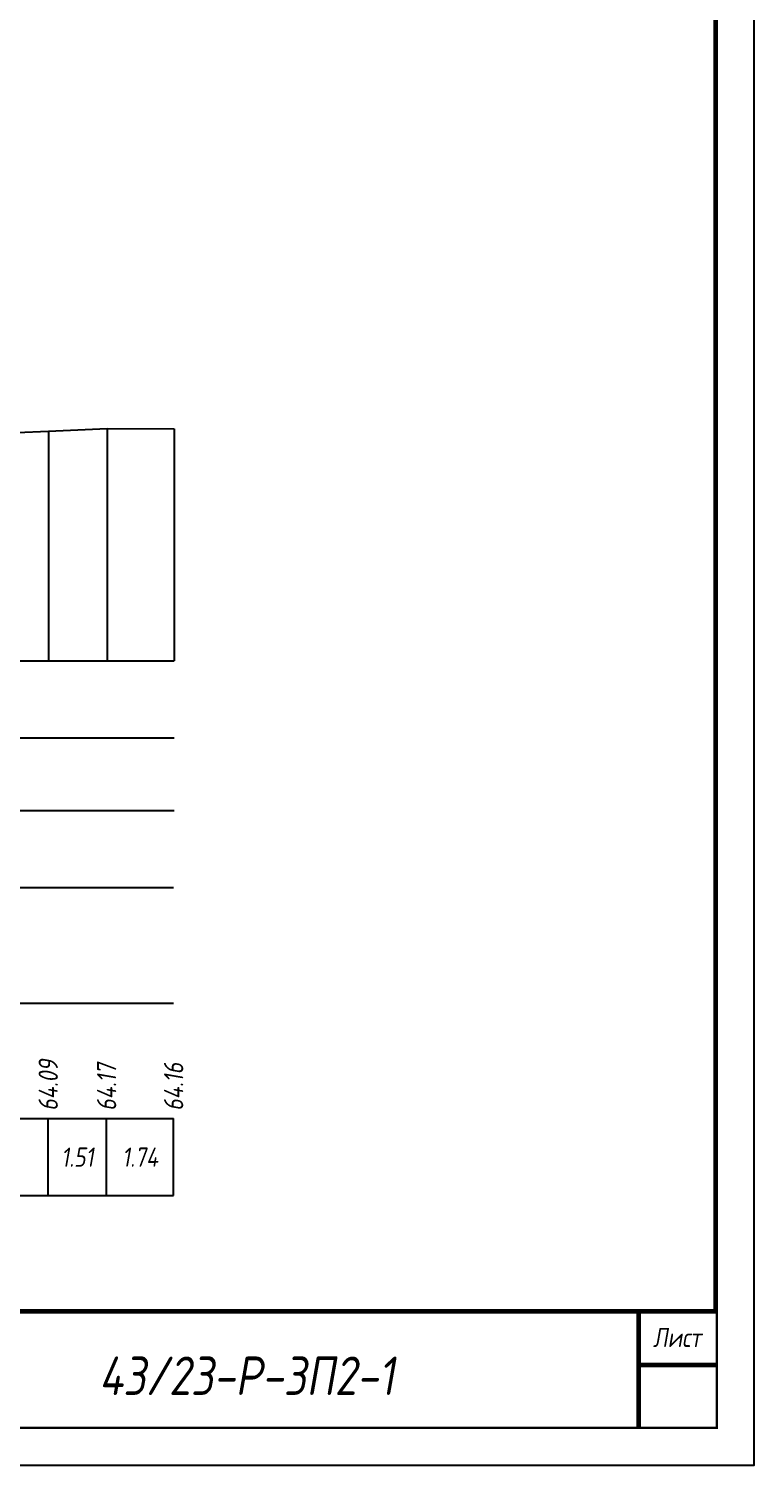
# Model space of a CAD drawing. Extents: x -717 to 1451, y -133302 to 233.
# Drawn here: x 295.9 to 389.9, y -132381.4 to -132194.9 of the extents above; entities that cross this region are included whole.
import ezdxf
from ezdxf.enums import TextEntityAlignment as Align

# ---------------------------------------------------------------- set-up
doc = ezdxf.new("R2010")
doc.units = 0
for name, color, linetype in [('Зарамочное оформление', 7, 'Continuous'), ('Код_510', 7, 'Continuous'), ('Таблица', 7, 'Continuous'), ('Черный поперечник', 3, 'Continuous')]:
    doc.layers.add(name, color=color, linetype=linetype)
doc.layers.add('Контур_2570', color=7, linetype='Continuous', true_color=0x80ff00)
doc.styles.add('М', font='romand.shx', dxfattribs={"width": 0.8, "oblique": 10, "height": 2.5})

msp = doc.modelspace()

# ---------------------------------------------------------------- linework, layer by layer
at = {"flags": 128}
msp.add_lwpolyline([(-30.054, -132381.421), (389.946, -132381.421), (389.946, -132084.421), (-30.054, -132084.421)], close=True, dxfattribs=at)
at = {"const_width": 0.6, "flags": 128}
msp.add_lwpolyline([(-10.054, -132376.421), (384.946, -132376.421), (384.946, -132089.421), (-10.054, -132089.421)], close=True, dxfattribs=at)
at = {"layer": 'Код_510'}
for p, q in [((298.38, -132346.421), (298.38, -132336.421)), ((305.951, -132346.421), (305.951, -132336.421)), ((314.643, -132346.421), (314.643, -132336.421))]:
    msp.add_line(p, q, dxfattribs=at)
at = {"layer": 'Контур_2570', "flags": 128}
msp.add_lwpolyline([(286.06, -132247.719), (298.435, -132247.2), (306.005, -132246.831), (314.697, -132246.873)], dxfattribs=at)
at = {"layer": 'Таблица'}
for p, q in [((80, -132277), (314.697, -132277)), ((80, -132287), (314.697, -132287)), ((80, -132296.421), (314.697, -132296.421)), ((79.946, -132306.421), (314.643, -132306.421)), ((79.946, -132321.421), (314.643, -132321.421)), ((79.946, -132336.421), (314.643, -132336.421)), ((79.946, -132346.421), (314.643, -132346.421))]:
    msp.add_line(p, q, dxfattribs=at)
at = {"layer": 'Черный поперечник', "color": 7}
for p, q in [((298.435, -132247.2), (298.435, -132277)), ((306.005, -132246.831), (306.005, -132277)), ((314.697, -132246.873), (314.697, -132277))]:
    msp.add_line(p, q, dxfattribs=at)
at = {"layer": 'Черный поперечник', "flags": 128}
msp.add_lwpolyline([(286.06, -132247.719), (298.435, -132247.2), (306.005, -132246.831), (314.697, -132246.873)], dxfattribs=at)

# ---------------------------------------------------------------- texts
at = {"linetype": 'Continuous', "style": 'М', "oblique": 10, "width": 0.8}
msp.add_text('432', height=2.5, dxfattribs=at).set_placement((380.312, -132372.509), align=Align.MIDDLE)
at = {"layer": 'Код_510', "style": 'М', "oblique": 10, "width": 0.8}
for s, p in [('64.09', (298.38, -132335.421)), ('64.17', (305.951, -132335.421)), ('64.16', (314.643, -132335.421))]:
    msp.add_text(s, height=2.5, rotation=90, dxfattribs=at).set_placement(p, align=Align.MIDDLE_LEFT)
for s, p in [('1.51', (302.166, -132341.421)), ('1.74', (310.297, -132341.421))]:
    msp.add_text(s, height=2.5, dxfattribs=at).set_placement(p, align=Align.MIDDLE_CENTER)

# ---------------------------------------------------------------- next in the draw order: wipeouts: each hides what was drawn before it
at = {"linetype": 'Continuous'}
msp.add_wipeout([(199.946, -132361.421), (384.946, -132361.421), (384.946, -132376.421), (199.946, -132376.421)], dxfattribs=at).dxf.layer = 'Зарамочное оформление'

# ---------------------------------------------------------------- next in the draw order: linework, layer by layer
at = {"layer": 'Зарамочное оформление', "linetype": 'Continuous', "lineweight": -3, "const_width": 0.6, "flags": 128}
for points in [[(199.946, -132376.421), (199.946, -132361.421), (384.946, -132361.421)], [(374.946, -132361.421), (374.946, -132376.421)], [(374.946, -132368.421), (384.946, -132368.421)]]:
    msp.add_lwpolyline(points, dxfattribs=at)

# ---------------------------------------------------------------- next in the draw order: texts
at = {"linetype": 'Continuous', "insert": (324.131, -132369.803), "char_height": 5, "width": 110, "attachment_point": 5, "style": 'М'}
msp.add_mtext('43/23-Р-ЗП2-1', dxfattribs=at)
at = {"layer": 'Зарамочное оформление', "linetype": 'Continuous', "style": 'М', "oblique": 10, "width": 0.8}
msp.add_text('Лист', height=2.5, dxfattribs=at).set_placement((379.946, -132364.828), align=Align.MIDDLE_CENTER)

doc.saveas('drawing.dxf')
